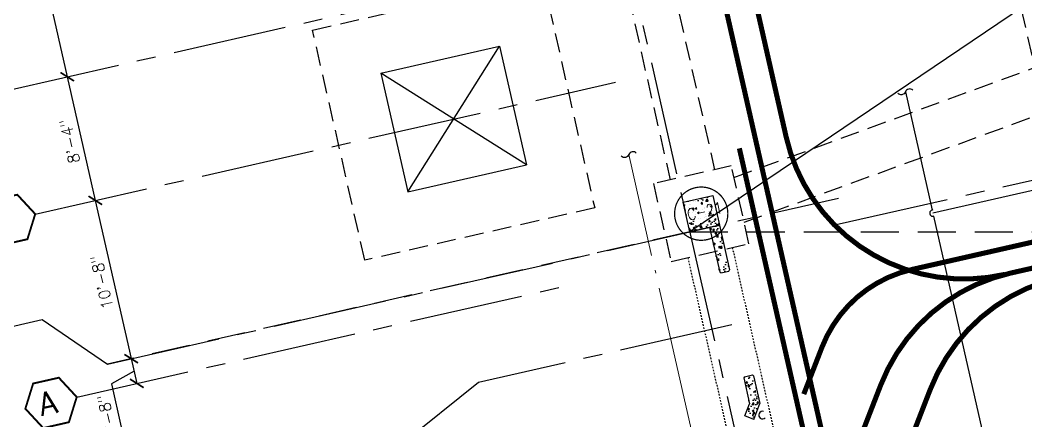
# Model space of a CAD drawing. Header units: feet. Extents: x 308 to 1449, y -4548 to -3843.
# Drawn here: x 844.3 to 910.4, y -4257.7 to -4231.4 of the extents above; entities that cross this region are included whole.
import ezdxf

# ---------------------------------------------------------------- set-up
doc = ezdxf.new("R2010")
doc.units = ezdxf.units.FT
doc.header["$LTSCALE"] = 10
doc.header["$MEASUREMENT"] = 0
for name, pattern in [('CENTER2', [1.125, 0.75, -0.125, 0.125, -0.125]), ('CW', [1.22, 1, -0.1, 0.02, -0.1]), ('HIDDEN', [0.375, 0.25, -0.125]), ('HIDDEN2', [0.1875, 0.125, -0.0625]), ('PHANTOM2', [1.25, 0.625, -0.125, 0.125, -0.125, 0.125, -0.125]), ('xsite$0$CENTER2', [1.125, 0.75, -0.125, 0.125, -0.125])]:
    doc.linetypes.add(name, pattern=pattern)
doc.layers.get('0').update_dxf_attribs({"linetype": 'CONTINUOUS'})
for name, color, linetype in [('1-ELEC-UG', 162, 'PHANTOM2'), ('caisson', 1, 'HIDDEN2'), ('CMU', 20, 'CONTINUOUS'), ('conc. wall', 7, 'CONTINUOUS'), ('glass wall', 220, 'CONTINUOUS'), ('GRID', 30, 'CENTER2'), ('Mat Footing Dewatering Pump', 80, 'CONTINUOUS'), ('p-strm-pip', 4, 'CONTINUOUS'), ('p-strm-symb', 6, 'CONTINUOUS'), ('tower crane', 210, 'CONTINUOUS'), ('tower-ftg', 4, 'HIDDEN2'), ('xsite$0$Baseline', 8, 'xsite$0$CENTER2')]:
    doc.layers.add(name, color=color, linetype=linetype)
doc.layers.add('1-EM-UG', color=240, linetype='PHANTOM2', lineweight=40)
doc.layers.add('P-domw-pip', color=4, linetype='CW', lineweight=18)
doc.styles.get("Standard").update_dxf_attribs({"font": 'ROMANS.SHX'})
pattern_1 = [(62.78389, (985.8107, -3504.1233), (1.1889432, 0.1625244), [0.125, -1.375]), (7.78389, (985.8107, -3504.1233), (-0.5029211, 1.1714073), [0.1, -1.1]), (113.23529, (985.9097, -3504.1098), (0.686023, 1.3339312), [0.1062337, -1.1685702]), (58.9681, (985.7369, -3503.7983), (1.795685, 0.1245616), [0.1875, -2.0625]), (109.4195, (985.8865, -3503.7879), (1.159911, 1.92798), [0.1593505, -1.752855]), (3.9681, (985.7369, -3503.7983), (1.1599096, 1.9279807), [0.15, -1.65]), (33.78389, (985.9179, -3503.8427), (1.1186665, -0.434264), [0.125, -1.375]), (338.78389, (985.9179, -3503.8427), (0.1280448, 1.268357), [0.1, -1.1]), (84.23529, (986.0111, -3503.8788), (1.246712, 0.834092), [0.1062337, -1.1685702]), (50.28389, (985.81066, -3504.12334), (-0.10300403, 0.54555436), [0, -1.08666667, 0, -1.11666667, 0, -1.10416667]), (20.28389, (985.81066, -3504.12334), (0.2821255, 0.73807568), [0, -0.63666667, 0, -1.06166667, 0, -0.42083333]), (340.28389, (985.4482, -3504.2056), (0.87596775, 0.160209), [0, -0.4166667, 0, -1.3, 0, -1.725]), (330.28389, (985.2857, -3504.2425), (0.91096544, 0.3777794), [0, -0.5416667, 0, -0.8633333, 0, -1.225])]
pattern_2 = [(353.984, (1973.1, 1741.086), (6.97774, -12.59647), [1.5, -16.5]), (298.984, (1973.1, 1741.086), (10.92313, 10.70996), [1.2, -13.2]), (44.4354, (1973.682, 1740.036), (17.90087, -1.88653), [1.2748, -14.02284]), (350.1682, (1976.417, 1743.322), (9.18598, -19.54937), [2.25, -24.75]), (40.6196, (1977.183, 1741.693), (26.60345, -4.61044), [1.9122, -21.03426]), (295.1682, (1976.417, 1743.322), (26.60346, -4.61042), [1.8, -19.8]), (324.984, (1976.706, 1741.104), (-0.00402, -14.4), [1.5, -16.5]), (269.984, (1976.706, 1741.104), (14.74587, 4.0715), [1.2, -13.2]), (15.4354, (1976.706, 1739.904), (14.74184, -10.3285), [1.2748, -14.02284]), (341.484, (1973.1005, 1741.086), (5.656607, 3.519839), [0, -13.04, 0, -13.4, 0, -13.25]), (311.484, (1973.1005, 1741.086), (9.48179, 0.046506), [0, -7.64, 0, -12.74, 0, -5.05]), (271.484, (1970.6075, 1744.784), (5.593675, -9.10499), [0, -5, 0, -15.6, 0, -20.7]), (261.484, (1969.49, 1746.4425), (8.1797, -8.55239), [0, -6.5, 0, -10.36, 0, -14.7])]

# ---------------------------------------------------------------- blocks, each defined once
blk = doc.blocks.new('_ArchTick')
at = {"color": 0, "linetype": 'ByBlock', "const_width": 0.15}
blk.add_lwpolyline([(-0.5, -0.5), (0.5, 0.5)], dxfattribs=at)
blk = doc.blocks.new('A$C2A3944E8')
at = {"layer": 'conc. wall'}
h = blk.add_hatch(dxfattribs=at)
h.set_pattern_fill('AR-CONC', color=256, scale=2, angle=-56.016, style=0)
h.set_pattern_definition(pattern_2)
h.paths.add_polyline_path([(3042.209508, 2076.649232), (3022.30886, 2063.234159), (3035.723932, 2043.333511), (3055.624581, 2056.748584)])
h = blk.add_hatch(dxfattribs=at)
h.set_pattern_fill('AR-CONC', color=256, scale=2, angle=-56.016, style=0)
h.set_pattern_definition(pattern_2)
h.paths.add_polyline_path([(3042.209508, 2076.649232), (3022.30886, 2063.234159), (3035.723932, 2043.333511), (3055.624581, 2056.748584)])
h = blk.add_hatch(dxfattribs=at)
h.set_pattern_fill('AR-CONC', color=256, scale=2, style=0)
h.set_pattern_definition([(50, (1448.474, 6482.721), (14.345204, -1.255043), [1.5, -16.5]), (355, (1448.474, 6482.721), (-2.775027, 15.043843), [1.2, -13.2]), (100.4514, (1449.67, 6482.616), (11.570188, 13.78879), [1.274804, -14.022842]), (46.1842, (1448.474, 6486.72), (21.34482, -3.31038), [2.25, -24.75]), (96.6356, (1450.253, 6486.445), (18.69325, 19.48236), [1.91221, -21.03426]), (351.1842, (1448.474, 6486.72), (18.69324, 19.48237), [1.8, -19.8]), (21, (1450.474, 6485.721), (11.93814, -8.052378), [1.5, -16.5]), (326, (1450.474, 6485.721), (4.866307, 14.503), [1.2, -13.2]), (71.4514, (1451.469, 6485.05), (16.804453, 6.45061), [1.274804, -14.022842]), (37.5, (1448.474, 6482.721), (0.243197, 6.657877), [0, -13.04, 0, -13.4, 0, -13.25]), (7.5, (1448.474, 6482.721), (5.261391, 7.888234), [0, -7.64, 0, -12.74, 0, -5.05]), (327.5, (1444.014, 6482.721), (10.676449, -0.4510974), [0, -5, 0, -15.6, 0, -20.7]), (317.5, (1442.014, 6482.721), (11.663723, 2.0021), [0, -6.5, 0, -10.36, 0, -14.7])])
h.paths.add_polyline_path([(2913.014061, 1970.262432), (2902.702481, 1970.262432), (2902.702481, 1962.637432), (2916.014981, 1962.637432), (2931.776683, 1973.262432), (2917.464424, 1973.262432)])
h.paths.add_polyline_path([(2931.776683, 1973.262432), (2934.775488, 1975.283933), (2934.978162, 1976.325049), (2931.344913, 1981.714808), (2930.303797, 1981.917483), (2917.464424, 1973.262432)])
h.paths.add_polyline_path([(3035.729821, 2043.33748), (3031.25813, 2049.971029), (3001.199858, 2029.70868), (3000.997184, 2028.667563), (3004.630433, 2023.277804), (3005.671549, 2023.07513)])
for p, q in [((3031.25813, 2049.971029), (3001.199858, 2029.70868)), ((3035.729821, 2043.33748), (3031.25813, 2049.971029)), ((3035.729821, 2043.33748), (3005.671549, 2023.07513)), ((3000.997184, 2028.667563), (3001.199858, 2029.70868)), ((3000.997184, 2028.667563), (3004.630433, 2023.277804)), ((3004.630433, 2023.277804), (3005.671549, 2023.07513)), ((2930.303797, 1981.917483), (2913.014061, 1970.262432)), ((2931.344913, 1981.714808), (2930.303797, 1981.917483)), ((2931.344913, 1981.714808), (2934.978162, 1976.325049)), ((2934.978162, 1976.325049), (2934.775488, 1975.283933)), ((2902.702481, 1970.262432), (2913.014061, 1970.262432)), ((2902.702481, 1962.637432), (2902.702481, 1970.262432)), ((2934.775488, 1975.283933), (2916.014981, 1962.637432)), ((2902.702481, 1962.637432), (2916.014981, 1962.637432))]:
    blk.add_line(p, q, dxfattribs=at)
blk.add_lwpolyline([(3022.30886, 2063.234159), (3042.209508, 2076.649232), (3055.624581, 2056.748584), (3035.723932, 2043.333511)], close=True, dxfattribs=at)
blk.add_lwpolyline([(3022.30886, 2063.234159), (3042.209508, 2076.649232), (3055.624581, 2056.748584), (3035.723932, 2043.333511)], close=True, dxfattribs=at)
at = {"layer": 'glass wall'}
blk.add_line((2916.014981, 1962.637432), (2916.014981, 1962.637432), dxfattribs=at)
at = {"layer": 'tower-ftg'}
for p, q in [((3002.791702, 2057.313544), (2878.105712, 1973.262432)), ((3022.914312, 2027.462571), (2898.007246, 1943.262432))]:
    blk.add_line(p, q, dxfattribs=at)
at = {"layer": 'conc. wall', "width": 0.839853}
blk.add_text('C-21', height=9, rotation=303.984, dxfattribs=at).set_placement((3030.281318, 2067.264256))
blk.add_text('C-21', height=9, rotation=303.984, dxfattribs=at).set_placement((3030.281318, 2067.264256))

msp = doc.modelspace()

# ---------------------------------------------------------------- hatches: boundary and pattern name
at = {"layer": 'conc. wall'}
h = msp.add_hatch(dxfattribs=at)
h.set_pattern_fill('AR-CONC', color=256, scale=0.166667, angle=12.78389, style=0)
h.set_pattern_definition([(62.7839, (881.7496, -4336.5271), (1.188943, 0.162524), [0.125, -1.375]), (7.7839, (881.7496, -4336.5271), (-0.502921, 1.171407), [0.1, -1.1]), (113.2353, (881.8486, -4336.5135), (0.686023, 1.333931), [0.106234, -1.16857]), (58.968, (881.6758, -4336.202), (1.795685, 0.124562), [0.1875, -2.0625]), (109.4195, (881.8254, -4336.1916), (1.15991, 1.92798), [0.15935, -1.752855]), (3.968, (881.6758, -4336.202), (1.15991, 1.92798), [0.15, -1.65]), (33.7839, (881.8568, -4336.2464), (1.118666, -0.434264), [0.125, -1.375]), (338.7839, (881.8568, -4336.2464), (0.128045, 1.268357), [0.1, -1.1]), (84.2353, (881.95, -4336.2826), (1.246712, 0.834092), [0.106234, -1.16857]), (50.2839, (881.74955, -4336.5271), (-0.103004, 0.5455544), [0, -1.0866667, 0, -1.1166667, 0, -1.1041667]), (20.2839, (881.74955, -4336.5271), (0.2821255, 0.7380757), [0, -0.6366667, 0, -1.0616667, 0, -0.4208333]), (340.2839, (881.3871, -4336.60933), (0.8759678, 0.160209), [0, -0.4166667, 0, -1.3, 0, -1.725]), (330.2839, (881.2246, -4336.6462), (0.9109654, 0.3777794), [0, -0.541667, 0, -0.863333, 0, -1.225])])
h.paths.add_polyline_path([(887.897, -4243.352), (888.339, -4245.302), (890.29, -4244.86), (889.847, -4242.909)])
h = msp.add_hatch(dxfattribs=at)
h.set_pattern_fill('AR-CONC', color=256, scale=0.166667, angle=12.78389, style=0)
h.set_pattern_definition(pattern_1)
h.paths.add_polyline_path([(889.798, -4245.707, 0.104528), (890.386, -4245.285), (890.29, -4244.86), (889.639, -4245.007)])
h.paths.add_polyline_path([(889.798, -4245.707), (889.999, -4246.592), (890.649, -4246.444), (890.386, -4245.285, -0.104528)])
h.paths.add_polyline_path([(890.308, -4247.953), (890.383, -4248), (890.911, -4247.88), (890.958, -4247.806), (890.649, -4246.444), (889.999, -4246.592)])
h = msp.add_hatch(dxfattribs=at)
h.set_pattern_fill('AR-CONC', color=256, scale=0.166667, angle=12.78389, style=0)
h.set_pattern_definition(pattern_1)
h.paths.add_polyline_path([(892.535, -4254.754), (892.46, -4254.707), (891.932, -4254.827), (891.884, -4254.902), (892.269, -4256.596), (891.958, -4257.397), (892.551, -4257.627), (892.952, -4256.593)])

# ---------------------------------------------------------------- linework, layer by layer
at = {"linetype": 'HIDDEN'}
for q in [(850.049, -4253.99), (1038.435, -4245.302)]:
    msp.add_line((888.339, -4245.302), q, dxfattribs=at)
at = {"const_width": 0.125}
for points in [[(842.432, -4243.243), (841.92, -4244.897), (843.096, -4246.168), (844.785, -4245.785), (845.298, -4244.13), (844.121, -4242.859)], [(845.161, -4255.27), (844.649, -4256.925), (845.825, -4258.196), (847.514, -4257.812), (848.027, -4256.158), (846.85, -4254.887)]]:
    msp.add_lwpolyline(points, close=True, dxfattribs=at)
at = {"linetype": 'Continuous'}
msp.add_arc((893.124, -4257.347), 0.25, 73.49481, 313.51639, dxfattribs=at)
at = {"layer": '1-ELEC-UG', "const_width": 0.333}
for points in [[(892.185, -4228.077), (894.676, -4239.055), (894.676, -4239.055, 0.414214), (909.034, -4248.103)], [(968.972, -4232.092), (967.881, -4233.102, -0.131652), (962.386, -4235.997), (909.426, -4248.014, 0.249402), (900.894, -4255.377), (899.722, -4258.397)]]:
    msp.add_lwpolyline(points, format="xyb", dxfattribs=at)
msp.add_lwpolyline([(891.601, -4239.812), (895.988, -4259.15)], dxfattribs=at)
at = {"layer": '1-EM-UG', "const_width": 0.333, "flags": 128}
for points in [[(977.298, -4198.713), (980.238, -4211.673, -0.267949), (977.772, -4219.633), (963.43, -4232.906, -0.131652), (959.614, -4234.917), (902.958, -4247.772, 0.249402), (897.033, -4252.885), (895.837, -4255.967)], [(975.71, -4233.999), (912.684, -4248.3, 0.249402), (904.152, -4255.663), (902.651, -4259.533)]]:
    msp.add_lwpolyline(points, format="xyb", dxfattribs=at)
msp.add_lwpolyline([(900.085, -4271.931), (890.23, -4228.499)], dxfattribs=at)
at = {"layer": 'caisson', "const_width": 0.0833}
msp.add_lwpolyline([(887.386, -4244.493, 1), (890.8, -4243.718, 1)], format="xyb", close=True, dxfattribs=at)
at = {"layer": 'CMU'}
msp.add_line((1038.908, -4143.631), (888.339, -4245.302), dxfattribs=at)
at = {"layer": 'conc. wall'}
for p, q in [((844.659, -4222.998), (847.406, -4235.107)), ((847.406, -4235.107), (849.25, -4243.234)), ((849.25, -4243.234), (851.61, -4253.636)), ((889.639, -4245.007), (890.308, -4247.953)), ((890.29, -4244.86), (890.958, -4247.806)), ((890.383, -4248), (890.308, -4247.953)), ((890.383, -4248), (890.911, -4247.88)), ((890.911, -4247.88), (890.958, -4247.806)), ((851.61, -4253.636), (851.979, -4255.261)), ((851.795, -4254.449), (850.311, -4255.288)), ((850.311, -4255.288), (850.958, -4258.138)), ((891.932, -4254.827), (891.884, -4254.902)), ((891.884, -4254.902), (892.269, -4256.596)), ((891.932, -4254.827), (892.46, -4254.707)), ((892.46, -4254.707), (892.535, -4254.754)), ((892.535, -4254.754), (892.952, -4256.593)), ((891.958, -4257.397), (892.269, -4256.596)), ((892.551, -4257.627), (892.952, -4256.593)), ((892.551, -4257.627), (891.958, -4257.397))]:
    msp.add_line(p, q, dxfattribs=at)
msp.add_lwpolyline([(888.339, -4245.302), (887.897, -4243.352), (889.847, -4242.909), (890.29, -4244.86)], close=True, dxfattribs=at)
at = {"layer": 'glass wall'}
msp.add_line((892.952, -4256.593), (892.952, -4256.593), dxfattribs=at)
at = {"layer": 'GRID'}
for p, q in [((863.412, -4135.442), (891.727, -4260.232)), ((897.96, -4244.828), (998.196, -4222.085)), ((843.454, -4236.004), (893.06, -4224.748)), ((845.298, -4244.13), (883.465, -4235.47)), ((850.049, -4253.99), (898.13, -4243.081)), ((848.027, -4256.158), (879.882, -4248.93)), ((841.489, -4252.035), (845.758, -4251.066)), ((845.758, -4251.066), (850.049, -4253.99))]:
    msp.add_line(p, q, dxfattribs=at)
at = {"layer": 'P-domw-pip'}
msp.add_line((888.532, -4258.749), (884.33, -4240.227), dxfattribs=at)
at = {"layer": 'p-strm-pip'}
for p, q in [((902.515, -4236.1), (904.278, -4243.869)), ((914.967, -4241.658), (904.324, -4244.072)), ((904.37, -4244.276), (909.401, -4266.449))]:
    msp.add_line(p, q, dxfattribs=at)
at = {"layer": 'p-strm-symb'}
for points in [[(903.01, -4235.997, 0.539095), (902.515, -4236.1, -0.539095), (902.02, -4236.204, -1.85496)], [(884.825, -4240.123, 0.539095), (884.33, -4240.227, -0.539095), (883.835, -4240.33, -1.85496)]]:
    msp.add_lwpolyline(points, format="xyb", dxfattribs=at)
msp.add_arc((904.324, -4244.072), 0.208, 87.78398, 297.78398, dxfattribs=at)
at = {"layer": 'tower crane'}
for p, q in [((868.028, -4234.871), (875.829, -4233.101)), ((869.798, -4242.673), (875.829, -4233.101)), ((875.829, -4233.101), (877.599, -4240.903)), ((868.028, -4234.871), (869.798, -4242.673)), ((877.599, -4240.903), (868.028, -4234.871)), ((869.798, -4242.673), (877.599, -4240.903))]:
    msp.add_line(p, q, dxfattribs=at)
at = {"layer": 'tower crane', "linetype": 'HIDDEN2'}
msp.add_lwpolyline([(882.086, -4243.73), (866.971, -4247.16), (863.541, -4232.044), (878.657, -4228.614)], close=True, dxfattribs=at)
at = {"layer": 'tower-ftg'}
for p, q in [((887.237, -4229.146), (889.975, -4241.214)), ((884.311, -4229.809), (887.049, -4241.878)), ((891.244, -4241.724), (911.012, -4234.507)), ((891.914, -4244.673), (911.682, -4237.456))]:
    msp.add_line(p, q, dxfattribs=at)
for points in [[(914.844, -4227.667), (909.724, -4228.829), (912.822, -4242.482), (917.942, -4241.32)], [(891.072, -4240.965), (885.952, -4242.127), (887.114, -4247.246), (892.234, -4246.085)]]:
    msp.add_lwpolyline(points, close=True, dxfattribs=at)
at = {"layer": 'xsite$0$Baseline'}
for p, q in [((891.109, -4251.417), (874.454, -4255.196)), ((874.454, -4255.196), (852.422, -4272.864))]:
    msp.add_line(p, q, dxfattribs=at)

# ---------------------------------------------------------------- block references
at = {"layer": 'conc. wall', "xscale": 0.7500000000000003, "yscale": 0.7500000000000003, "zscale": 0.7500000000000003, "rotation": 282.7838888888888}
for p in [(847.406, -4235.107), (849.25, -4243.234), (851.61, -4253.636), (851.979, -4255.261)]:
    msp.add_blockref('_ArchTick', p, dxfattribs=at)
at = {"layer": 'Mat Footing Dewatering Pump', "linetype": 'HIDDEN', "xscale": 0.08333333333333333, "yscale": 0.08333333333333333, "zscale": 0.08333333333333333, "rotation": 68.8}
msp.add_blockref('A$C2A3944E8', (957.561, -4542.294), dxfattribs=at)

# ---------------------------------------------------------------- texts
msp.add_text('A', height=1.5, rotation=12.78389).set_placement((845.711, -4257.417))
at = {"layer": 'conc. wall', "width": 0.839853}
msp.add_text('C-21', height=0.75, rotation=12.78389, dxfattribs=at).set_placement((888.266, -4244.561))
at = {"layer": 'conc. wall', "char_height": 0.75, "attachment_point": 5, "rotation": 102.78389}
for s, insert in [('\\A1;8\'-4"', (847.566, -4239.343)), ('\\A1;10\'-8"', (849.668, -4248.608)), ('\\A1;1\'-8"', (850.037, -4257.461))]:
    msp.add_mtext(s, dxfattribs=dict(at, insert=insert))

doc.saveas('drawing.dxf')
